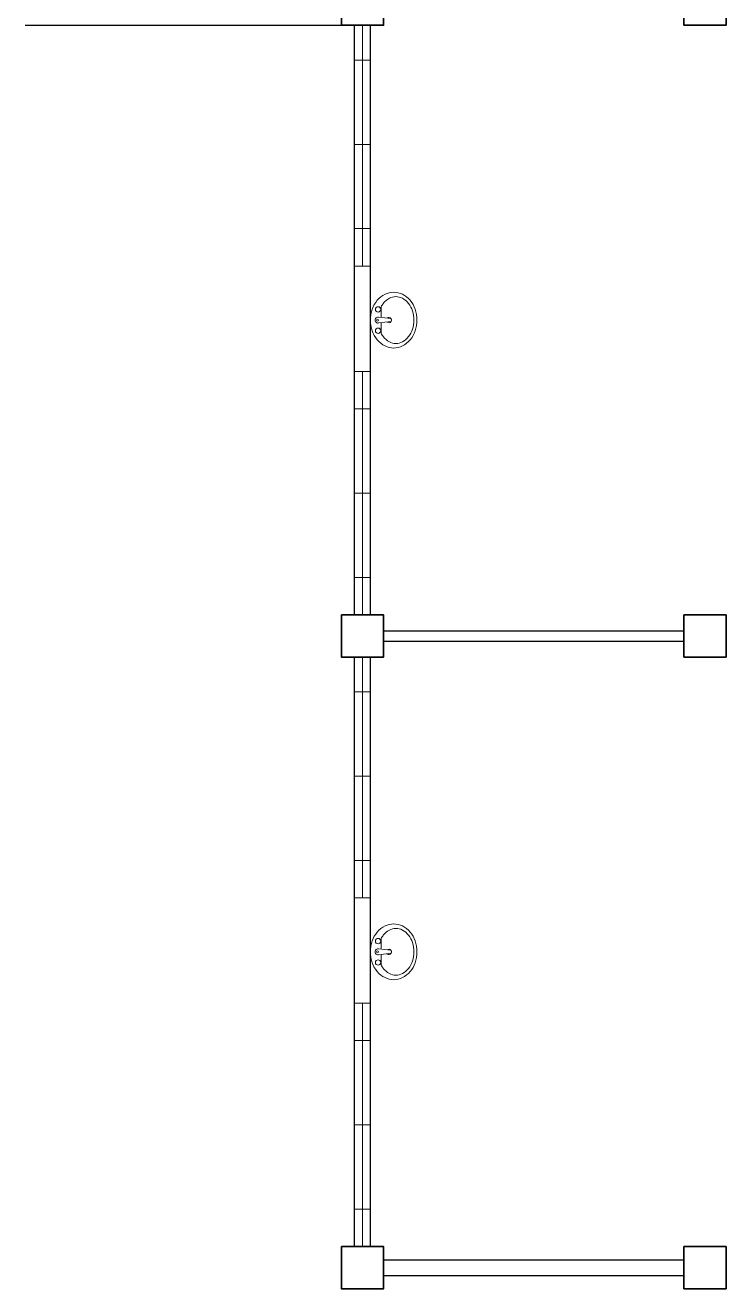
# Model space of a CAD drawing. Header units: millimetres. Extents: x 3 to 434, y 1 to 233.
# Drawn here: x 358.69 to 365.28, y 97.24 to 109.24 of the extents above; entities that cross this region are included whole.
import ezdxf

# ---------------------------------------------------------------- set-up
doc = ezdxf.new("R2010")
doc.units = ezdxf.units.MM
doc.header["$MEASUREMENT"] = 0

msp = doc.modelspace()

# ---------------------------------------------------------------- linework, layer by layer
at = {"color": 8, "lineweight": 25}
msp.add_line((358.693, 109.236), (361.693, 109.236), dxfattribs=at)
at = {"color": 8, "linetype": 'ByBlock', "lineweight": 25}
for p, q in [((361.818, 103.636), (361.818, 109.236)), ((361.968, 103.636), (361.968, 109.236)), ((362.093, 103.486), (364.943, 103.486)), ((362.093, 103.386), (364.943, 103.386)), ((361.818, 97.636), (361.818, 103.236)), ((361.968, 97.636), (361.968, 103.236)), ((362.093, 97.511), (364.943, 97.511)), ((362.093, 97.361), (364.943, 97.361))]:
    msp.add_line(p, q, dxfattribs=at)
at = {"color": 8, "linetype": 'ByBlock', "lineweight": 9}
for p, q in [((361.893, 109.236), (361.893, 106.949)), ((361.818, 108.105), (361.818, 108.905)), ((361.818, 108.905), (361.968, 108.905)), ((361.968, 108.905), (361.968, 107.305)), ((361.818, 108.105), (361.968, 108.105)), ((361.968, 107.305), (361.818, 107.305)), ((361.818, 106.949), (361.968, 106.949)), ((361.818, 105.949), (361.968, 105.949)), ((361.893, 105.949), (361.893, 103.636)), ((361.818, 104.793), (361.818, 105.593)), ((361.818, 105.593), (361.968, 105.593)), ((361.968, 105.593), (361.968, 103.993)), ((361.818, 104.793), (361.968, 104.793)), ((361.968, 103.993), (361.818, 103.993)), ((361.893, 103.236), (361.893, 100.949)), ((361.818, 102.105), (361.818, 102.905)), ((361.818, 102.905), (361.968, 102.905)), ((361.968, 102.905), (361.968, 101.305)), ((361.818, 102.105), (361.968, 102.105)), ((361.968, 101.305), (361.818, 101.305)), ((361.818, 100.949), (361.968, 100.949)), ((361.818, 99.949), (361.968, 99.949)), ((361.893, 99.949), (361.893, 97.636)), ((361.818, 98.793), (361.818, 99.593)), ((361.818, 99.593), (361.968, 99.593)), ((361.968, 99.593), (361.968, 97.993)), ((361.818, 98.793), (361.968, 98.793)), ((361.968, 97.993), (361.818, 97.993))]:
    msp.add_line(p, q, dxfattribs=at)
at = {"color": 8, "lineweight": 9}
for p, q in [((362.166, 106.451), (362.044, 106.464)), ((362.166, 106.422), (362.044, 106.409)), ((362.166, 100.451), (362.044, 100.464)), ((362.166, 100.422), (362.044, 100.409))]:
    msp.add_line(p, q, dxfattribs=at)
at = {"color": 8, "linetype": 'ByBlock', "lineweight": 35}
for points in [[(361.693, 109.636), (362.093, 109.636), (362.093, 109.236), (361.693, 109.236)], [(364.943, 109.636), (365.343, 109.636), (365.343, 109.236), (364.943, 109.236)], [(361.693, 103.636), (362.093, 103.636), (362.093, 103.236), (361.693, 103.236)], [(364.943, 103.636), (365.343, 103.636), (365.343, 103.236), (364.943, 103.236)], [(361.693, 97.636), (362.093, 97.636), (362.093, 97.236), (361.693, 97.236)], [(364.943, 97.636), (365.343, 97.636), (365.343, 97.236), (364.943, 97.236)]]:
    msp.add_lwpolyline(points, close=True, dxfattribs=at)
at = {"color": 8, "lineweight": 9}
for points in [[(361.818, 109.236), (361.968, 109.236), (361.968, 106.949), (361.818, 106.949)], [(361.818, 105.949), (361.968, 105.949), (361.968, 103.636), (361.818, 103.636)], [(361.818, 103.236), (361.968, 103.236), (361.968, 100.949), (361.818, 100.949)], [(361.818, 99.949), (361.968, 99.949), (361.968, 97.636), (361.818, 97.636)]]:
    msp.add_lwpolyline(points, close=True, dxfattribs=at)
for points in [[(362.189, 106.171, 0.11576), (362.272, 106.191, 0.104047), (362.345, 106.249, 0.090875), (362.393, 106.333, 0.083344), (362.41, 106.436, 0.083344), (362.393, 106.54, 0.090875), (362.345, 106.624, 0.104047), (362.272, 106.682, 0.11576), (362.189, 106.701, 0.11576), (362.107, 106.682, 0.104047), (362.033, 106.624, 0.090875), (361.985, 106.54, 0.083344), (361.968, 106.436, 0.083344), (361.985, 106.333, 0.090875), (362.033, 106.249, 0.104047), (362.107, 106.191, 0.11576)], [(362.189, 100.171, 0.11576), (362.272, 100.191, 0.104047), (362.345, 100.249, 0.090875), (362.393, 100.333, 0.083344), (362.41, 100.436, 0.083344), (362.393, 100.54, 0.090875), (362.345, 100.624, 0.104047), (362.272, 100.682, 0.11576), (362.189, 100.701, 0.11576), (362.107, 100.682, 0.104047), (362.033, 100.624, 0.090875), (361.985, 100.54, 0.083344), (361.968, 100.436, 0.083344), (361.985, 100.333, 0.090875), (362.033, 100.249, 0.104047), (362.107, 100.191, 0.11576)]]:
    msp.add_lwpolyline(points, format="xyb", close=True, dxfattribs=at)
for points in [[(362.21, 106.214, 0.124838), (362.273, 106.23, 0.105788), (362.33, 106.279, 0.086697), (362.367, 106.349, 0.076776), (362.38, 106.436, 0.076776), (362.367, 106.524, 0.086697), (362.33, 106.594, 0.105788), (362.273, 106.643, 0.124838), (362.21, 106.659, 0.124838), (362.148, 106.643, 0.105788), (362.09, 106.594, 0.040067), (362.07, 106.563), (362.07, 106.461, 0.040067)], [(362.07, 106.412), (362.07, 106.31, 0.040067), (362.09, 106.279, 0.105788), (362.148, 106.23, 0.124838), (362.21, 106.214, 0.124838)], [(362.21, 100.214, 0.124838), (362.273, 100.23, 0.105788), (362.33, 100.279, 0.086697), (362.367, 100.349, 0.076776), (362.38, 100.436, 0.076776), (362.367, 100.524, 0.086697), (362.33, 100.594, 0.105788), (362.273, 100.643, 0.124838), (362.21, 100.659, 0.124838), (362.148, 100.643, 0.105788), (362.09, 100.594, 0.040067), (362.07, 100.563), (362.07, 100.461, 0.040067)], [(362.07, 100.412), (362.07, 100.31, 0.040067), (362.09, 100.279, 0.105788), (362.148, 100.23, 0.124838), (362.21, 100.214, 0.124838)]]:
    msp.add_lwpolyline(points, format="xyb", dxfattribs=at)
for centre, radius in [((362.041, 106.538), 0.0255), ((362.035, 106.436), 0.0095), ((362.041, 106.335), 0.0255), ((362.041, 100.538), 0.0255), ((362.035, 100.436), 0.0095), ((362.041, 100.335), 0.0255)]:
    msp.add_circle(centre, radius, dxfattribs=at)
for centre, radius, start, end in [((362.041, 106.436), 0.028, 83.7545, 276.2455), ((362.143, 106.436), 0.025, 36.3068, 131.2022), ((362.072, 106.436), 0.0948, 351.2026, 8.7974), ((362.143, 106.436), 0.025, 341.3793, 18.6207), ((362.143, 106.436), 0.025, 228.7978, 323.6932), ((362.041, 100.436), 0.028, 83.7545, 276.2455), ((362.143, 100.436), 0.025, 36.3068, 131.2022), ((362.072, 100.436), 0.0948, 351.2026, 8.7974), ((362.143, 100.436), 0.025, 341.3793, 18.6207), ((362.143, 100.436), 0.025, 228.7978, 323.6932)]:
    msp.add_arc(centre, radius, start, end, dxfattribs=at)

doc.saveas('drawing.dxf')
